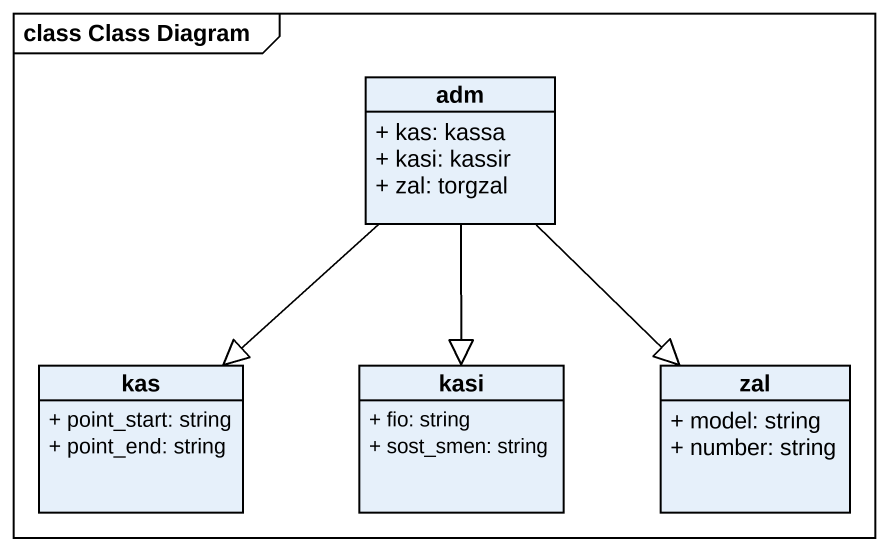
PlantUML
@startuml
mainframe class Class Diagram
hide circle
hide empty members
skinparam classAttributeIconSize 0
class adm {
  + kas: kassa
  + kasi: kassir
  + zal: torgzal
}
class kas {
  + point_start: string
  + point_end: string
}
class kasi {
  + fio: string
  + sost_smen: string
}
class zal {
  + model: string
  + number: string
}
adm --|> kas
adm --|> kasi
adm --|> zal
@enduml
